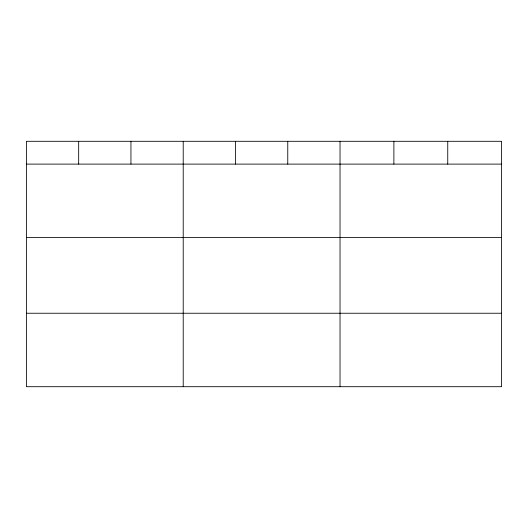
<?xml version="1.0" encoding="UTF-8"?>
<svg xmlns="http://www.w3.org/2000/svg" width="528" height="528" viewBox="0 0 528 528"><rect width="100%" height="100%" fill="white"/><g stroke="black" fill="none" stroke-linecap="round" stroke-linejoin="round"><path stroke-width="0.79" d="M501.6 237.567L501.6 141.299L26.4 141.299L26.4 386.701L501.6 386.701L501.6 237.567L26.4 237.567M26.4 164.109L501.6 164.109M26.4 313.243L501.6 313.243M447.744 141.299L447.744 164.109M393.888 141.299L393.888 164.109M340.032 141.299L340.032 386.701M287.76 141.299L287.76 164.109M235.488 141.299L235.488 164.109M183.216 141.299L183.216 386.701M130.944 141.299L130.944 164.109M78.672 141.299L78.672 164.109"/></g></svg>
